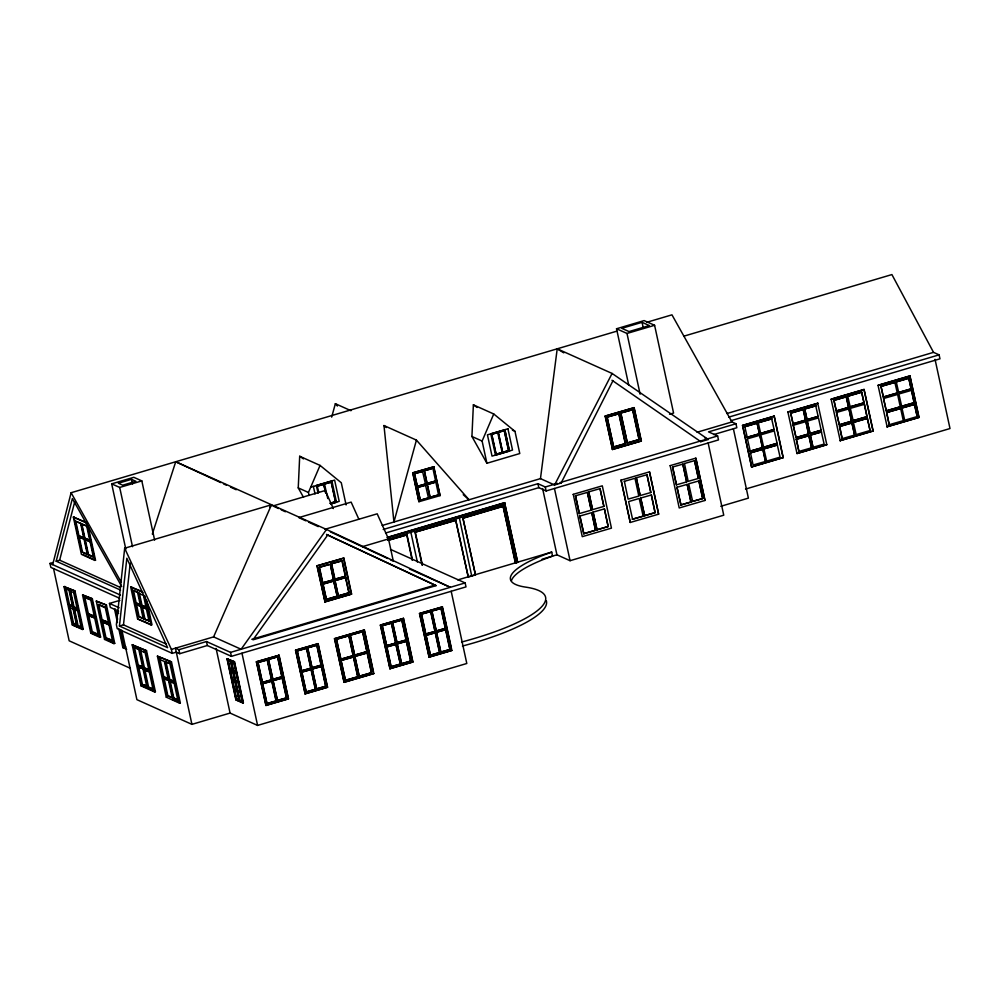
<?xml version="1.0" encoding="UTF-8"?>
<svg xmlns="http://www.w3.org/2000/svg" width="1000" height="1000" viewBox="0 0 1000 1000"><rect width="100%" height="100%" fill="white"/><g stroke="black" fill="none" stroke-linecap="round" stroke-linejoin="round"><path stroke-width="1.5" d="M303.488 497.275L298.25 487.9L299.688 456.262L320.062 465.412L341.287 482.75L346.087 504.95M471.925 436.488L473.375 404.837L493.75 413.988L514.975 431.337L519.775 453.537L486.912 463.263L471.925 436.488L482.113 441.062L486.912 463.263M124.675 548.225L171.388 649.388L213.6 636.888L271.5 504.762L124.675 548.225L116.375 624.675L117.225 628.65L172.25 653.35L176.312 652.15L179.725 653.688L207.325 645.512L231.412 656.338L466 586.888L465.138 582.925L390.475 549.388M119.438 626.05L126.838 558.225L167.638 647.7L119.438 626.05L123.488 624.85L166.1 643.988M123.488 624.85L130.225 563.2M382.212 525.475L540.462 478.625L557.212 348.812L612.087 373.45L708.275 439.462L700.812 441.675L699.812 441.225M52.688 564.637L71.112 492.725L616.825 331.163M120.575 590.1L56.188 561.2L72.375 498.575L121.737 586.575M56.188 561.2L59.638 560.175L74.675 502.025M331.675 417.113L335.363 403.7L350.975 410.712M416.425 440.112L393.938 522L383.975 425.538L416.425 440.112L469.05 499.762L463.237 494.7M152.325 534.087L175.725 461.75L326.512 529.462L450.325 587.312L409.525 568.987M309.075 495.438L308.438 492.475L320.062 465.412M482.113 441.062L493.75 413.988M540.462 478.625L554.575 484.963L561.1 483.038L612.975 380.7M554.575 484.963L612.087 373.45M269.7 507.275L271.5 504.762M326.512 529.462L241.112 649.25L213.6 636.888M327.713 535.013L252.987 639.825L436.05 585.625L326.575 534.5L436.05 585.625M628.688 384.938L616.538 328.762L644.137 320.588L654.6 325.288L673.575 413.05L669.513 414.25M642.075 322.312L621.775 328.325L629.025 331.575L649.325 325.575L642.075 322.312L643.375 328.363M646.637 322.337L671.963 314.837L731.925 421.938L735.962 423.762L736.825 427.725L713.737 434.562M125.812 549.15L111.688 483.85L133.812 477.312L141.825 480.9L154.625 540.125M131.537 479.325L118.35 483.237L122.7 485.188L135.887 481.287L131.537 479.325L132.525 483.9M616.538 328.762L627 333.45L654.6 325.288M111.688 483.85L119.7 487.45L141.825 480.9M88.1 525.938L95.512 560.2L94.9 560.388L81.4 554.325L73.35 517.075L86.112 522.35M683.775 336.2L891.912 274.575L933.525 352.35L939.1 354.85L939.963 358.825L731.038 420.675M75.163 521.25L81.325 523.562L84.412 537.85L83.812 538.038L78.263 535.538L75.163 521.25L79.938 522.938M90.463 540.575L84.288 538.25L81.2 523.95L81.812 523.775L84.9 538.075L90.463 540.575L87.375 526.275L83.2 524.4M81.2 523.95L87.375 526.275M78.263 535.538L84.412 537.85M78.537 536.862L84.1 539.35L87.362 554.462L81.812 551.975L78.537 536.862L79.15 536.675L84.7 539.175L87.65 552.775M90.138 542.075L93.413 557.175L87.837 554.675L84.575 539.575L90.75 541.888L85.188 539.388L88.45 554.5L94.012 557L91.075 543.4M81.812 551.975L87.975 554.288M119.738 598.325L50.862 567.4L50 563.425L52.987 562.537M310.712 487.175L334.613 480.1L339.212 501.362L330.737 503.862M504.85 429.812L490.775 433.862L495.525 455.188L509.45 451.075L504.85 429.812L509.45 451.075M491.637 434.263L497.863 432.537L491.637 434.263L496.112 454.325L502.188 452.525L497.713 432.463M498.188 432.325L504.363 430.613L508.688 450.6L502.663 452.388L498.188 432.325L504.363 430.613M318.712 492.262L317.262 486.175L323.75 484.25L325.863 493.363M327.762 498.525L324.487 484.025L331.213 482.038L335.6 501.7L330.213 503.3M323.913 484.312L317.262 486.175M331.362 482.113L324.487 484.025M412.7 472.875L433.837 466.788L440.062 495.625L418.938 501.712L412.7 472.875L433.837 466.788M605.125 416.112L634.163 407.675L641.363 440.988L612.55 449.513L605.125 416.112L634.163 407.675M415.737 473.3L422.762 471.388L414.375 473.7L417.337 486.425L425.487 484.012L422.525 471.287M431.275 468.7L424.225 470.788L432.912 468.387L435.6 481.025L426.95 483.413L424.525 472.188M606.975 417.113L619.025 413.713L625.487 443.587L613.663 447.088L606.975 417.113L619.025 413.713M620.675 413.05L632.762 409.637L639.225 439.525L627.362 443.038L620.675 413.05L632.762 409.637M330.062 503.225L335.6 501.7M495.962 454.25L502.188 452.525M502.512 452.312L508.688 450.6M330.887 503.938L336.5 502.275L331.9 481.012L316.325 485.513L318.125 493.175M64 586.613L74.95 590.925L83.238 629.225L82.425 629.475L72.275 624.913L64 586.613L74.95 590.925M66.025 588.562L65.213 588.8L69.9 590.3L66.025 588.562L69.538 604.8L73.412 606.538L70.225 591.775M417.113 486.325L425.487 484.012M426.95 483.413L435.6 481.025M417.35 487.463L425.737 485.15L417.35 487.463L420.337 500.325L428.488 497.912L425.5 485.05M435.613 482.05L427.2 484.55L435.85 482.163L438.562 494.925L429.963 497.3L427.5 485.962M69.638 590.788L73.688 592.612L77.2 608.837L73.15 607.025L69.638 590.788L70.45 590.55L73.963 606.788L78.012 608.6M82.537 594.938L92.325 598.725L100.6 637.025L99.787 637.275L90.812 633.237L82.537 594.938L92.325 598.725M420.112 500.213L428.488 497.912M429.963 497.3L438.562 494.925M64.812 586.375L68.725 605.037L69.538 604.8M324.9 529.3L377.2 513.812L388.512 538.938L393.312 561.15L390.5 559.825M146.725 600.425L152 624.8L151.188 625.037L137.6 618.938L130.688 586.95L142.363 591.587M90.887 600.462L94.375 616.55L87.425 613.438L83.95 597.35L91.7 600.225L86.15 597.725M69.175 607.087L73.05 608.825L76.6 625.262L72.725 623.525L69.262 607L69.975 606.85L73.537 623.288L76.112 624.45M68.725 605.037L73.412 606.538M73.15 607.025L73.963 606.788M613.438 446.987L625.487 443.587M627.137 442.938L639.225 439.525M726.888 413.537L933.525 352.35M96.263 601.1L106.438 605.075L114.725 643.375L113.912 643.612L104.537 639.4L96.263 601.1L106.438 605.075M73.05 608.825L73.85 608.587M612.325 449.412L641.363 440.988M73.6 609.075L77.638 610.887L81.2 627.337L77.15 625.513L73.6 609.075L77.1 610.05M728.675 417.15L939.1 354.85M137.65 592.837L140.262 604.888L135.238 602.638L132.637 590.575L138.463 592.587M77.638 610.887L78.45 610.65M118.612 611.125L110.325 607.4L109.462 603.438L119.887 600.35M697.062 432.262L731.925 421.938M87.425 613.438L95.175 616.312M735.962 423.762L708.55 431.875L717.625 435.95L718.487 439.925L546.125 490.95L538.8 487.663L385.55 533.025M135.238 602.638L141.075 604.637M383.212 529.5L537.938 483.688L545.275 486.987L557.5 483.363M115.4 609.1L114.588 609.338L117.463 622.587M72.725 623.525L73.537 623.288M742.5 425.45L774.262 416.15L783.225 457.612L751.612 466.975L742.5 425.45L774.262 416.15M787.887 412.013L817.862 403.25L787.887 412.013L797 453.537L826.825 444.7L817.712 403.175M840.25 440.737L831.125 399.2L864.038 389.462L873.162 430.988L840.1 440.662L873.162 430.988M887.15 426.85L878.037 385.325L909.912 375.887L919.025 417.413L887 426.775L919.025 417.413M864.2 389.525L831.125 399.2M910.062 375.95L878.037 385.325M72.275 624.913L83.238 629.225M117.575 619.288L116.05 612.2L116.862 611.962L117.475 614.8M94.812 618.6L98.35 634.975L91.412 631.862L87.863 615.487L95.625 618.362L88.675 615.25L92.225 631.613L99.162 634.738M141.137 605.275L146.888 607.263L141.137 605.275L138.537 593.225L143.475 595.45L146.075 607.5M747.25 437.4L744.812 426.712L757.087 423.075L759.525 433.762L747.1 437.325L759.525 433.762M758.225 422.738L771.8 418.837L758.225 422.738L760.675 433.425L774.1 429.45L771.65 418.762M790.625 413.15L803.325 409.5L805.612 420.112L793.075 423.825L790.625 413.15L803.325 409.5M804.613 409.012L815.863 405.788L804.613 409.012L807.05 419.688L818.15 416.4L815.713 405.725M833.863 400.35L846.35 396.763L848.65 407.375L836.312 411.025L833.863 400.35L846.35 396.763M850.188 406.925L847.75 396.238L861.625 392.125L864.075 402.812L850.037 406.85L864.075 402.812M880.925 386.413L895 382.362L880.925 386.413L883.375 397.1L897.3 392.975L894.85 382.287M898.713 392.55L896.263 381.875L908.775 378.175L911.213 388.85L898.562 392.488L911.213 388.85M757.237 423.15L744.812 426.712M861.775 392.2L847.75 396.238M908.925 378.237L896.263 381.875M77.15 625.513L82 627.087L81.363 624.1M140.675 606.788L143.25 618.713L138.238 616.462L135.65 604.538L141.475 606.55M717.625 435.95L560.112 482.587L561.1 483.038M101.2 619.612L109.412 622.7L101.2 619.612L97.938 604.55L105.337 607.875L108.6 622.938M101.638 621.675L109.05 625L112.487 640.913L105.087 637.587L101.638 621.675L108.625 624.2M387.175 537.438L504.562 502.688L517.675 562.35L515.337 562.863L503.088 506.163L515.65 563M387.4 537.537L504.8 502.788M144.125 619.113L149.887 621.087L144.125 619.113L141.55 607.175L147.3 609.163L143.6 607.5M330.45 531.875L362.362 546.688L504.137 504.613L516.388 562.55M387.837 540.275L407.013 534.825L412.5 560.2M422.113 565.062L415.012 532.225L455.712 520.188L468.275 577.025L475.475 574.9L462.9 518.05L475.475 574.9M462.9 518.05L501.6 506.6M388.15 540.413L407.013 534.825M415.012 532.225L456.012 520.325M463.212 518.188L503.387 506.3M109.05 625L109.85 624.75M138.238 616.462L144.062 618.475M792.925 423.762L805.612 420.112M806.9 419.625L818.15 416.4M836.162 410.962L848.65 407.375M883.225 397.025L897.3 392.975M91.412 631.862L92.225 631.613M137.6 618.938L150.638 624.188M316.95 565.837L343.837 558.1L351.613 594.087L325.037 601.962L316.95 565.837L343.837 558.1M90.812 633.237L91.625 633M750.25 451.238L747.425 438.825L759.85 435.262L762.525 447.6L750.1 451.175L762.525 447.6M763.662 447.262L760.85 434.85L774.262 430.887L777.087 443.288L763.662 447.262L777.087 443.288M793.25 425.262L805.938 421.625L808.612 433.963L796.062 437.675L793.25 425.262L796.062 437.675M807.225 421.125L818.475 417.912L821.15 430.25L810.05 433.537L807.225 421.125L810.05 433.537M836.488 412.463L848.975 408.875L851.637 421.225L839.312 424.875L836.488 412.463L839.312 424.875M853.188 420.763L850.362 408.35L864.4 404.312L867.062 416.65L853.037 420.7L867.062 416.65M886.213 410.875L900.288 406.812L886.213 410.875L883.55 398.525L897.625 394.475L903.288 420.662L889.212 424.712L886.575 412.562L900.65 408.5L886.575 412.562M901.712 406.4L898.888 393.988L911.538 390.35L914.212 402.7L901.55 406.325L914.212 402.7M322.238 581.45L319.188 567.362L328.663 564.55M342.225 560.763L331.337 563.763L342.225 560.763L345.575 576.263L334.688 579.263L331.637 565.175M319.188 567.362L330.325 564.288L333.675 579.788L322.55 582.863L333.675 579.788M573.125 494.363L602.3 485.838L611.45 528.138L582.263 536.663L573.275 494.438M621.1 480.163L649.5 471.863L658.637 514.163L630.237 522.463L621.1 480.163L630.237 522.463M670.062 465.662L695.837 458.15L704.987 500.45L679.212 507.962L670.212 465.725M575.487 495.788L587.4 492.375L591.25 510.163L579.338 513.575L575.487 495.788L579.338 513.575M588.713 491.875L600.037 488.625L603.875 506.413L592.55 509.65L588.713 491.875L592.55 509.65M624.25 481.35L634.987 478.288L638.825 496.075L628.1 499.137L624.4 481.413M636.3 477.775L646.975 474.738L650.825 492.525L640.15 495.562L636.3 477.775L640.15 495.562M672.6 467.038L682.825 464.125L686.675 481.9L676.45 484.825L672.6 467.038L676.45 484.825M684.325 463.562L694.55 460.65L698.4 478.438L688.175 481.35L684.475 463.625M105.087 637.587L112.062 640.113M104.537 639.4L105.35 639.163M795.913 437.6L808.612 433.963M809.9 433.462L821.15 430.25M839.15 424.8L851.637 421.225M750.462 452.85L762.887 449.288L765.512 461.45L753.088 465.012L750.462 452.85L762.887 449.288L765.512 461.45M763.875 448.888L777.45 444.975L763.875 448.888L766.663 461.112L780.088 457.137L777.3 444.913M796.275 439.288L808.975 435.65L811.6 447.8L798.913 451.45L796.275 439.288L808.975 435.65M810.263 435.15L821.513 431.938L810.263 435.15L813.037 447.375L810.413 435.225M839.513 426.488L852 422.912L854.625 435.062L842.15 438.65L839.513 426.488L852 422.912M853.4 422.375L867.425 418.338L870.062 430.5L856.175 434.613L853.4 422.375L867.425 418.338M901.925 408.013L914.575 404.387L917.2 416.538L904.7 420.238L901.925 408.013L914.575 404.387M334.688 579.263L345.575 576.263M334.963 580.525L338.25 595.75L334.963 580.525L345.55 577.388L349.137 592.75L326.413 599.487L322.812 584.125L333.65 580.913L337.238 596.275L333.65 580.913M322.812 584.125L333.95 581.05M335.262 580.662L345.85 577.525M123.325 645.875L124.138 645.625L120.675 629.612L119.862 629.85L123.325 645.875L125.9 647.025M118.737 628.488L122.875 647.638L123.688 647.4M132.188 644.837L146.525 650.675L155.4 691.712L154.588 691.95L141.05 685.875L132.188 644.837L146.525 650.675M579.862 516.038L591.788 512.625L595.588 530.25L583.825 533.737L579.862 516.038L583.825 533.737M593.088 512.125L604.412 508.888L608.225 526.512L597.05 529.825L593.088 512.125L597.05 529.825M632.587 519.3L628.625 501.6L639.212 498.475L643.175 516.163L632.438 519.225L643.175 516.163M640.688 498.038L651.35 494.988L655.163 512.612L644.65 515.725L640.688 498.038L644.65 515.725M676.988 487.287L687.2 484.375L691.012 502L680.95 504.988L676.988 487.287L680.95 504.988M692.675 501.512L688.7 483.812L698.925 480.9L702.738 498.525L692.513 501.438L702.738 498.525M812.887 447.312L824.137 444.087L821.363 431.863M751.462 466.9L783.225 457.612M133.6 647.537L139.7 649.663M326.112 599.35L349.137 592.75M324.725 601.825L351.613 594.087M157.413 656.162L171.462 661.875L180.325 702.913L179.525 703.15L166.275 697.2L157.413 656.162L171.462 661.875M451.188 591.275L466.8 663.487L257.587 725.425L230.075 713.075L191.925 724.362L175.45 648.188L178.863 649.712L206.462 641.55L230.562 652.375L465.138 582.925M133 644.6L137.338 664.85L142.125 666.388M159.1 659.112L164.4 661.488L168.212 679.15L162.913 676.762L159.1 659.112L159.913 658.863L163.725 676.525L169.025 678.9M583.675 533.663L595.588 530.25M596.9 529.75L608.225 526.512M644.5 515.662L655.163 512.612M680.788 504.913L691.012 502M137.787 666.888L143.887 669.025L137.787 666.888L141.512 684.15L147.613 686.287L141.512 684.15M745.55 489.062L950 428.537L935.037 359.338M149.675 669.775L148.863 670.025L145.125 652.712L139.775 650.3L143.512 667.625L149.675 669.775L149.05 666.9M168.962 679.475L174.638 681.425L168.962 679.475L165.15 661.825L169.613 663.225M153.225 686.213L153.85 689.087L153.038 689.325L147.688 686.925L143.963 669.663L150.125 671.825L150.738 674.7M251.838 639.312L434.9 585.112M165.15 661.825L170.825 663.775M457.8 579.9L551.712 552.1L552.575 556.1A86.15 20.263 -12.2 0 0 511.425 580.75M542.112 559.2L556.938 554.812L570.062 560.7L723.75 515.2L708.138 442.987M720.788 506.3L748.388 498.125L733.425 428.925M162.913 676.762L163.725 676.525M227.013 658.85L234.5 661.75L243.375 702.788L242.763 702.975L235.888 699.887L227.013 658.85L234.5 661.75M227.5 659.938L231.137 661.112L233.162 670.487L232.55 670.662L229.525 669.312L227.5 659.938L231.137 661.112M141.05 685.875L141.862 685.638M230.825 661.438L234.438 662.6L236.475 671.975L235.863 672.15L232.862 670.8L230.825 661.438L234.438 662.6M147.688 686.925L153.85 689.087M168.612 680.962L172.262 697.9L166.975 695.512L163.312 678.587L169.425 680.725M169.363 681.3L170.175 681.062L173.825 697.987L178.7 700.175L173.012 698.225L169.363 681.3L174.225 683.487L177.887 700.413M229.525 669.312L233.162 670.487M256.35 661.812L279.088 655.25L288.5 698.812L265.988 705.475L256.35 661.812L279.088 655.25M295.512 650.212L318.163 643.688L327.587 687.25L305.163 693.888L295.512 650.212L318.163 643.688M334.462 638.688L364.425 629.987L373.85 673.55L344.113 682.35L334.462 638.688L364.425 629.987M380.35 625.1L403.512 618.413L412.925 661.975L390 668.763L380.35 625.1L403.512 618.413M419.475 613.513L442.45 606.888L451.875 650.45L429.125 657.188L419.475 613.513L442.45 606.888M229.662 669.938L233.3 671.112L235.287 680.325L234.675 680.512L231.65 679.15L229.662 669.938L233.3 671.112M257.9 662.513L267.375 659.875L271.688 679.788L262.425 682.537L257.9 662.513L267.375 659.875M268.363 659.425L277.738 656.812L282.038 676.725L272.887 679.438L268.363 659.425L277.738 656.812M297.125 650.9L306.663 648.25L310.963 668.162L301.663 670.925L297.125 650.9L306.663 648.25M307.538 647.825L316.962 645.2L321.275 665.113L312.062 667.837L307.538 647.825L316.962 645.2M336.35 639.288L349 635.712L353.312 655.625L340.887 659.312L336.35 639.288L349 635.712M350.15 635.2L362.725 631.65L367.038 651.562L354.688 655.225L350.15 635.2L362.725 631.65M382.113 625.737L391.538 623.125L395.838 643.037L386.65 645.763L382.113 625.737L391.538 623.125M392.488 622.675L401.962 620.037L406.262 639.95L397.025 642.688L392.488 622.675L401.962 620.037M430.838 611.487L421.337 614.125L430.838 611.487L435.138 631.4L425.65 634.038L435.138 631.4M431.75 611.05L441.188 608.425L445.487 628.337L436.287 631.062L431.75 611.05L441.188 608.425M232.862 670.8L236.475 671.975M232.987 671.438L236.612 672.6L238.6 681.812L237.987 682L234.988 680.65L232.987 671.438L236.612 672.6M166.975 695.512L173.075 697.65M166.275 697.2L167.087 696.963M231.65 679.15L234.275 679.875M231.8 679.812L235.425 680.987L237.4 690.1L236.788 690.275L234.825 681.162L231.8 679.812L233.762 688.925L240.825 692.125L242.913 701.75L242.3 701.925L239.288 700.575L237.213 690.95L237.825 690.775L239.9 700.4L242.913 701.75M173.012 698.225L173.825 697.987M234.988 680.65L238.6 681.812M235.125 681.3L238.738 682.475L240.712 691.587L240.1 691.762L238.137 682.65L235.125 681.3L237.1 690.413L240.712 691.587M233.762 688.925L237.4 690.1M239.6 700.263L235.963 699.075L233.888 689.45L234.488 689.275L236.575 698.9L239.6 700.263L237.812 692.013M262.2 682.425L271.688 679.788M272.663 679.338L282.038 676.725M301.425 670.812L310.963 668.162M311.837 667.738L321.275 665.113M340.65 659.2L353.312 655.625M354.45 655.113L367.038 651.562M386.425 645.65L395.838 643.037M396.8 642.588L406.262 639.95M436.062 630.962L445.487 628.337M233.888 689.45L237.512 690.638M262.488 683.737L271.962 681.1L276.25 700.913L267 703.662L262.488 683.737L271.962 681.1M272.95 680.638L282.325 678.037L286.613 697.85L277.462 700.562L272.95 680.638L282.325 678.037M301.712 672.125L311.25 669.475L315.538 689.287L306.225 692.05L301.712 672.125L311.25 669.475M312.125 669.038L321.55 666.425L325.838 686.237L316.637 688.962L312.125 669.038L321.55 666.425M340.938 660.512L353.587 656.938L357.875 676.75L345.45 680.425L340.938 660.512L353.587 656.938M354.738 656.425L367.325 652.875L371.6 672.688L359.25 676.35L354.738 656.425L367.325 652.875M400.4 664.163L395.887 644.237L400.4 664.163L390.988 666.775L386.7 646.963L394.575 644.625M397.075 643.888L406.55 641.263L410.825 661.075L401.6 663.812L397.075 643.888L406.55 641.263M425.938 635.35L435.425 632.712L439.712 652.525L430.45 655.263L425.938 635.35L435.425 632.712M436.35 632.263L445.775 629.65L450.062 649.463L440.863 652.188L436.35 632.263L445.775 629.65M386.7 646.963L396.125 644.35M237.213 690.95L240.825 692.125M235.888 699.887L243.375 702.788M266.762 703.55L276.25 700.913M277.225 700.462L286.613 697.85M306 691.938L315.538 689.287M316.4 688.863L325.838 686.237M345.225 680.325L357.875 676.75M359.025 676.237L371.6 672.688M390.988 666.775L400.175 664.062M401.362 663.713L410.825 661.075M430.213 655.163L439.712 652.525M440.625 652.087L450.062 649.463M265.763 705.375L288.5 698.812M304.925 693.787L327.587 687.25M343.888 682.25L373.85 673.55M389.762 668.662L412.925 661.975M428.9 657.075L451.875 650.45M911.538 390.35L914.062 402.625M883.55 398.525L886.363 410.938M917.2 416.538L914.425 404.312M864.4 404.312L866.912 416.587M889.212 424.712L886.737 412.625M848.975 408.875L851.488 421.15M870.062 430.5L867.275 418.275M854.625 435.062L851.85 422.837M805.938 421.625L808.45 433.888M842.15 438.65L839.675 426.562M826.825 444.7L797 453.537M774.1 429.45L760.675 433.425M811.6 447.8L808.825 435.575M798.913 451.45L796.438 439.363M759.85 435.262L762.375 447.537M704.65 437.837L708.275 439.462M695.837 458.15L704.987 500.45M694.55 460.65L698.4 478.438M682.825 464.125L686.675 481.9M698.925 480.9L702.588 498.462M687.2 484.375L690.863 501.938M649.5 471.863L658.637 514.163M646.975 474.738L650.825 492.525M512.425 430.188L514.975 431.337M651.35 494.988L655.013 512.55M600.037 488.625L603.875 506.413M587.4 492.375L591.25 510.163M604.412 508.888L608.075 526.438M591.788 512.625L595.438 530.188M440.062 495.625L433.6 466.688M459.338 517.812L471.675 575.8M418.938 501.712L412.925 472.975M517.675 562.35L504.562 502.688M410.838 532.175L417.362 561.987M298.25 487.9L308.438 492.475M468.275 577.025L455.712 520.188M330.325 564.288L333.375 579.65M73.35 517.075L86.85 523.138L94.9 560.388M83.362 554.75L95.512 560.2M130.688 586.95L142.912 592.438M137.213 592.025L133.45 590.337L136.05 602.388M59.638 560.175L119.825 587.2M50 563.425L120.5 595.087M140.225 605.975L136.463 604.288L139.05 616.225M109.462 603.438L119.138 607.775M104.925 607.087L98.75 604.312L102.013 619.375M116.05 612.2L118.625 613.35M138.375 649.075L134.412 647.288L138.15 664.6M143.262 651.263L145.938 652.463M92.912 633.575L100.6 637.025M106.688 639.763L114.725 643.375M122.875 647.638L126.675 649.35M137.338 664.85L142.637 667.225L138.887 649.912M143.512 667.625L148.863 670.025M168.1 680.125L164.125 678.35L167.787 695.275M171.388 681.612L175.037 683.25M143.963 669.663L149.312 672.062L153.038 689.325M130.438 668.337L69.162 640.812L53.55 568.6M143.225 686.25L155.4 691.712M172.387 699.338L180.325 702.913M191.925 724.362L136.9 699.663L121.938 630.45M175.725 461.75L220.725 482.575M223.538 483.875L226.35 485.175M230.575 487.125L236.2 489.738M305.775 520.812L298.837 517.6L351.138 502.113L358.688 518.862M308.55 522.1L318.263 526.613M278.488 508.537L272.962 505.975L325.262 490.5L333.3 508.575M281.25 509.825L285.387 511.75M362.362 546.688L387.688 558.513M557.212 348.812L563.787 352.85M611.975 380.25L700.812 441.675M473.375 404.837L477.137 407.475M299.688 456.262L303.463 458.888M383.975 425.538L386.312 427.575M335.363 403.7L337.425 406.05M71.112 492.725L121.2 582.2M909.912 375.887L918.875 417.337M908.775 378.175L911.062 388.787M881.075 386.488L883.375 397.1M864.038 389.462L873 430.925M861.625 392.125L863.925 402.738M846.2 396.7L848.487 407.312M834.013 400.412L836.312 411.025M804.762 409.075L807.05 419.688M803.162 409.438L805.462 420.05M790.775 413.212L793.075 423.825M774.112 416.087L783.075 457.55M757.087 423.075L759.375 433.688M742.65 425.513L751.612 466.975M627 333.45L640.125 394.188M633.938 407.575L641.137 440.887M632.537 409.538L639 439.425M620.9 413.15L627.362 443.038M618.8 413.612L625.25 443.488M607.2 417.212L613.663 447.088M605.35 416.213L612.55 449.513M554.45 488.488L570.062 560.7M545.275 486.987L546.125 490.95M542.625 488.612L556.938 554.812M537.938 483.688L538.8 487.663M504.212 430.538L508.537 450.538M498.338 432.388L502.663 452.388M491.788 434.338L496.112 454.325M504.062 504.575L516.625 562.663M424.45 470.887L427.188 483.512M427.425 484.65L430.188 497.4M414.6 473.8L417.337 486.425M417.575 487.562L420.337 500.325M442.55 608.288L451.312 648.85M440.962 608.325L445.262 628.237M445.55 629.538L449.825 649.362M415.325 532.362L422.425 565.2M431.987 611.15L436.287 631.062M436.575 632.362L440.863 652.188M430.6 611.388L434.913 631.3M435.2 632.6L439.475 652.425M406.7 534.688L412.188 560.062M421.575 614.225L425.875 634.138M426.163 635.45L430.45 655.263M421.65 615.55L425.337 632.612M419.712 613.625L429.125 657.188M403.275 618.312L412.7 661.875M401.725 619.938L406.037 639.85M406.312 641.15L410.6 660.975M392.725 622.775L397.025 642.688M397.312 643.988L401.6 663.812M391.3 623.025L395.613 642.938M382.35 625.85L386.65 645.763M386.938 647.062L391.213 666.888M380.575 625.2L390 668.763M364.525 631.388L373.3 671.938M331.213 482.038L335.45 501.637M362.5 631.55L366.812 651.462M367.088 652.763L371.375 672.588M343.537 557.962L351.312 593.95M341.925 560.625L345.275 576.125M345.55 577.388L348.837 592.612M323.75 484.25L325.712 493.288M350.375 635.312L354.688 655.225M354.963 656.525L359.25 676.35M348.775 635.612L353.088 655.525M353.363 656.838L357.65 676.65M331.637 563.9L335 579.4M313.375 486.388L315.025 493.975M336.575 639.388L340.887 659.312M341.163 660.612L345.45 680.425M319.5 567.5L322.85 583M323.125 584.25L326.413 599.487M334.7 638.787L344.113 682.35M317.25 565.975L325.037 601.962M317.938 643.575L327.35 687.138M316.737 645.1L321.037 665.013M321.325 666.312L325.613 686.137M307.762 647.925L312.062 667.837M312.35 669.15L316.637 688.962M306.425 648.15L310.738 668.062M311.012 669.375L315.3 689.188M297.35 651.012L301.663 670.925M301.938 672.225L306.225 692.05M295.738 650.325L305.163 693.888M278.85 655.15L288.275 698.713M277.512 656.712L281.812 676.625M282.1 677.925L286.388 697.75M268.587 659.525L272.887 679.438M273.175 680.738L277.462 700.562M267.15 659.775L271.45 679.688M271.737 681L276.025 700.812M258.125 662.625L262.425 682.537M262.712 683.838L267 703.662M256.575 661.912L265.988 705.475M241.975 653.213L257.587 725.425M233.888 661.938L242.763 702.975M233.837 662.788L235.863 672.15M236 672.788L237.987 682M240.212 692.3L242.3 701.925M230.562 652.375L231.412 656.338M231.438 661.25L233.463 670.625M233.6 671.25L235.6 680.475M235.738 681.125L237.7 690.238M230.525 661.3L232.55 670.662M232.688 671.3L234.675 680.512M236.9 690.812L238.988 700.438M228.113 659.762L230.138 669.125M230.275 669.762L232.262 678.975M232.4 679.625L234.375 688.737M227.625 658.662L236.5 699.7M216.088 648.388L230.075 713.075M206.462 641.55L207.325 645.512M178.863 649.712L179.725 653.688M171.388 649.388L172.25 653.35M170.65 662.113L179.525 703.15M171.137 665.238L171.775 668.188M170.012 664.013L173.825 681.663M165.963 661.587L169.775 679.237M165.212 661.25L165.85 664.188M166.488 667.138L167.75 673.012M169.725 682.138L172.475 694.837M144.925 596.1L151.188 625.037M146.488 609.4L149.075 621.325M119.7 487.45L132.513 546.675M139.338 592.987L141.95 605.037M142.363 606.938L144.938 618.875M145.712 650.913L154.588 691.95M147.188 658.238L147.812 661.125M131.5 586.712L132.487 591.287M140.588 650.062L144.325 667.375M144.775 669.425L148.5 686.688M141.263 656.875L142.513 662.65M144.2 670.462L144.812 673.337M145.438 676.213L146.375 680.525M143.075 669.262L146.8 686.525M138.6 666.65L142.325 683.913M105.625 605.312L113.912 643.612M86.762 526.45L89.862 540.75M102.45 621.425L105.9 637.35M80.712 523.737L83.812 538.038M75.775 521.062L78.863 535.363M79.15 536.675L82.413 551.788M73.95 516.888L76.525 528.812M77.175 531.788L79.425 542.225M91.512 598.975L99.787 637.275M84.763 597.1L88.238 613.188M74.5 592.362L75.775 598.275M76.413 601.225L77.688 607.125M79.425 615.138L80.712 621.112M74.138 591.175L82.425 629.475M74.412 608.837L77.962 625.275M74.175 610.087L76.762 622.038M69.088 590.55L72.6 606.775M551.712 552.1A86.15 20.263 -12.2 0 0 525.675 587.125A112.65 26.488 -12.2 0 1 461.562 642.05M546.287 600.638A112.65 26.488 -12.2 0 1 462.425 646.05M507.938 428.787L487.438 434.85L492.025 456.112L512.525 450.05L507.938 428.787"/></g></svg>
